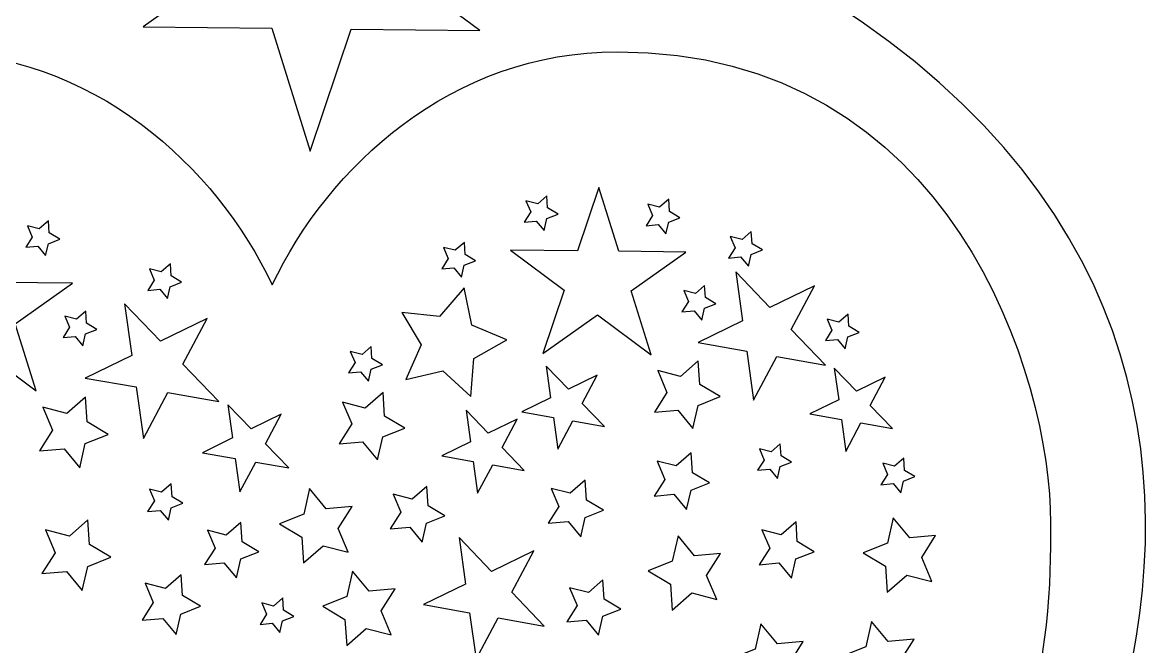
# Model space of a CAD drawing. Header units: centimetres. Extents: x -13 to 13, y -7.4 to 7.4.
# Drawn here: x -1.23 to 4.43, y -2.94 to 0.21 of the extents above; entities that cross this region are included whole.
import ezdxf

# ---------------------------------------------------------------- set-up
doc = ezdxf.new("R2010")
doc.units = ezdxf.units.CM
doc.header["$MEASUREMENT"] = 0
doc.layers.add('Camada 1', color=7, linetype='Continuous')

msp = doc.modelspace()

# ---------------------------------------------------------------- linework, layer by layer
at = {"layer": 'Camada 1'}
for points, knots in [([(10.3189, 7.37636), (11.33262, 1.99823), (9.88138, -1.78468), (5.56233, -3.65669), (5.56233, -3.65669), (5.56233, -3.65669), (5.62803, -3.3662), (5.62803, -3.3662), (5.62803, -3.3662), (9.36741, -0.9496), (9.81522, 1.53529), (9.54757, 4.79069), (9.54757, 4.79069), (9.88695, 0.66383), (5.83766, -2.12118), (5.55829, -1.45805), (5.55829, -1.45805), (5.53334, -1.39905), (5.49815, -1.32666), (5.4546, -1.2445), (5.4546, -1.2445), (7.82016, -0.05454), (8.8804, 2.36156), (7.73592, 6.20162), (7.73592, 6.20162), (8.43262, 3.06787), (7.45649, 1.0143), (4.96235, -0.15756), (4.96235, -0.15756), (4.96235, -0.15756), (4.85133, -0.23678), (4.85133, -0.23678), (4.85133, -0.23678), (4.81775, -0.18413), (4.78402, -0.13081), (4.74931, -0.0775), (4.74931, -0.0775), (6.75464, 0.83534), (7.56871, 2.87115), (6.62454, 6.03903), (6.62454, 6.03903), (7.20226, 3.4423), (6.24375, 1.7436), (4.19754, 0.75903), (4.19754, 0.75903), (4.17473, 0.79247), (4.15272, 0.82555), (4.13055, 0.85846), (4.13055, 0.85846), (5.43656, 1.50497), (5.97189, 3.05027), (5.35554, 5.11852), (5.35554, 5.11852), (5.73749, 3.40156), (5.2025, 2.276), (3.83551, 1.63422), (3.83551, 1.63422), (3.83551, 1.63422), (3.75074, 1.57342), (3.75074, 1.57342), (3.75074, 1.57342), (3.71896, 1.56038), (3.69224, 1.5467), (3.66729, 1.53315), (3.66729, 1.53315), (3.53185, 1.72714), (3.41985, 1.88444), (3.34714, 1.98289), (3.34714, 1.98289), (3.19442, 1.51034), (2.18197, 0.67834), (2.34643, 0.59586), (2.34643, 0.59586), (6.19506, -1.34179), (3.65524, -5.03461), (3.01135, -5.45484), (3.01135, -5.45484), (4.14318, -5.30957), (12.9805, -5.23016), (10.3189, 7.37636)], [0, 0, 0, 0, 0.047619, 0.047619, 0.047619, 0.047619, 0.0952381, 0.0952381, 0.0952381, 0.0952381, 0.1428571, 0.1428571, 0.1428571, 0.1428571, 0.1904762, 0.1904762, 0.1904762, 0.1904762, 0.2380952, 0.2380952, 0.2380952, 0.2380952, 0.2857143, 0.2857143, 0.2857143, 0.2857143, 0.3333333, 0.3333333, 0.3333333, 0.3333333, 0.3809524, 0.3809524, 0.3809524, 0.3809524, 0.4285714, 0.4285714, 0.4285714, 0.4285714, 0.4761905, 0.4761905, 0.4761905, 0.4761905, 0.5238095, 0.5238095, 0.5238095, 0.5238095, 0.5714286, 0.5714286, 0.5714286, 0.5714286, 0.6190476, 0.6190476, 0.6190476, 0.6190476, 0.6666667, 0.6666667, 0.6666667, 0.6666667, 0.7142857, 0.7142857, 0.7142857, 0.7142857, 0.7619048, 0.7619048, 0.7619048, 0.7619048, 0.8095238, 0.8095238, 0.8095238, 0.8095238, 0.8571429, 0.8571429, 0.8571429, 0.8571429, 0.9047619, 0.9047619, 0.9047619, 0.9047619, 1, 1, 1, 1]), ([(-0.28867, 1.18027), (-0.28867, 1.18027), (0.23163, 0.79313), (0.23163, 0.79313), (0.23163, 0.79313), (0.23163, 0.79313), (0.76011, 1.16804), (0.76011, 1.16804), (0.76011, 1.16804), (0.76011, 1.16804), (0.55294, 0.55381), (0.55294, 0.55381), (0.55294, 0.55381), (0.55294, 0.55381), (1.07327, 0.16765), (1.07327, 0.16765), (1.07327, 0.16765), (1.07327, 0.16765), (0.42515, 0.17451), (0.42515, 0.17451), (0.42515, 0.17451), (0.42515, 0.17451), (0.21795, -0.43988), (0.21795, -0.43988), (0.21795, -0.43988), (0.21795, -0.43988), (0.0243, 0.1789), (0.0243, 0.1789), (0.0243, 0.1789), (0.0243, 0.1789), (-0.62417, 0.18625), (-0.62417, 0.18625), (-0.62417, 0.18625), (-0.62417, 0.18625), (-0.09534, 0.56101), (-0.09534, 0.56101), (-0.09534, 0.56101), (-0.09534, 0.56101), (-0.28867, 1.18027), (-0.28867, 1.18027)], [0, 0, 0, 0, 0.0909091, 0.0909091, 0.0909091, 0.0909091, 0.1818182, 0.1818182, 0.1818182, 0.1818182, 0.2727273, 0.2727273, 0.2727273, 0.2727273, 0.3636364, 0.3636364, 0.3636364, 0.3636364, 0.4545455, 0.4545455, 0.4545455, 0.4545455, 0.5454545, 0.5454545, 0.5454545, 0.5454545, 0.6363636, 0.6363636, 0.6363636, 0.6363636, 0.7272727, 0.7272727, 0.7272727, 0.7272727, 0.8181818, 0.8181818, 0.8181818, 0.8181818, 1, 1, 1, 1]), ([(0.02658, -7.37636), (0.02658, -7.37636), (1.49544, -6.76882), (2.71035, -5.27485), (2.71035, -5.27485), (3.92492, -3.78154), (3.95066, -2.93551), (3.95066, -2.31202), (3.95066, -2.31202), (3.95066, -1.58828), (3.45756, 0.05989), (1.76684, 0.05989), (1.76684, 0.05989), (0.92898, 0.05989), (0.30793, -0.52058), (0.02723, -1.1146), (0.02723, -1.1146), (0.02723, -1.1146), (0.0266, -1.1146), (0.0266, -1.1146), (0.0266, -1.1146), (-0.25444, -0.52061), (-0.8755, 0.05989), (-1.71269, 0.05989), (-1.71269, 0.05989), (-3.40388, 0.05989), (-3.89717, -1.58828), (-3.89717, -2.31202), (-3.89717, -2.31202), (-3.89717, -2.93551), (-3.87127, -3.78154), (-2.65667, -5.27485), (-2.65667, -5.27485), (-1.44162, -6.76882), (0.02658, -7.37636), (0.02658, -7.37636), (0.02658, -7.37636), (0.02658, -7.37636), (0.02658, -7.37636), (0.02658, -7.37636)], [0, 0, 0, 0, 0.0909091, 0.0909091, 0.0909091, 0.0909091, 0.1818182, 0.1818182, 0.1818182, 0.1818182, 0.2727273, 0.2727273, 0.2727273, 0.2727273, 0.3636364, 0.3636364, 0.3636364, 0.3636364, 0.4545455, 0.4545455, 0.4545455, 0.4545455, 0.5454545, 0.5454545, 0.5454545, 0.5454545, 0.6363636, 0.6363636, 0.6363636, 0.6363636, 0.7272727, 0.7272727, 0.7272727, 0.7272727, 0.8181818, 0.8181818, 0.8181818, 0.8181818, 1, 1, 1, 1])]:
    msp.add_open_spline(points, degree=3, knots=knots, dxfattribs=at)
at = {"layer": 'Camada 1', "color": 7}
for points in [[(1.93753, -1.46649), (1.93753, -1.46649), (1.66662, -1.26485), (1.66662, -1.26485), (1.66662, -1.26485), (1.66662, -1.26485), (1.39127, -1.46014), (1.39127, -1.46014), (1.39127, -1.46014), (1.39127, -1.46014), (1.49917, -1.14031), (1.49917, -1.14031), (1.49917, -1.14031), (1.49917, -1.14031), (1.22826, -0.93947), (1.22826, -0.93947), (1.22826, -0.93947), (1.22826, -0.93947), (1.56603, -0.94307), (1.56603, -0.94307), (1.56603, -0.94307), (1.56603, -0.94307), (1.67393, -0.62308), (1.67393, -0.62308), (1.67393, -0.62308), (1.67393, -0.62308), (1.77436, -0.94503), (1.77436, -0.94503), (1.77436, -0.94503), (1.77436, -0.94503), (2.11194, -0.94894), (2.11194, -0.94894), (2.11194, -0.94894), (2.11194, -0.94894), (1.83646, -1.14407), (1.83646, -1.14407), (1.83646, -1.14407), (1.83646, -1.14407), (1.93753, -1.46649), (1.93753, -1.46649)], [(1.39715, -0.83991), (1.39715, -0.83991), (1.35801, -0.79276), (1.35801, -0.79276), (1.35801, -0.79276), (1.35801, -0.79276), (1.29674, -0.79784), (1.29674, -0.79784), (1.29674, -0.79784), (1.29674, -0.79784), (1.32965, -0.74616), (1.32965, -0.74616), (1.32965, -0.74616), (1.32965, -0.74616), (1.30605, -0.69023), (1.30605, -0.69023), (1.30605, -0.69023), (1.30605, -0.69023), (1.36503, -0.70542), (1.36503, -0.70542), (1.36503, -0.70542), (1.36503, -0.70542), (1.41117, -0.66496), (1.41117, -0.66496), (1.41117, -0.66496), (1.41117, -0.66496), (1.41524, -0.72611), (1.41524, -0.72611), (1.41524, -0.72611), (1.41524, -0.72611), (1.4679, -0.75725), (1.4679, -0.75725), (1.4679, -0.75725), (1.4679, -0.75725), (1.41085, -0.78006), (1.41085, -0.78006), (1.41085, -0.78006), (1.41085, -0.78006), (1.39715, -0.83991), (1.39715, -0.83991)], [(2.01153, -0.85782), (2.01153, -0.85782), (1.97256, -0.81054), (1.97256, -0.81054), (1.97256, -0.81054), (1.97256, -0.81054), (1.91176, -0.81625), (1.91176, -0.81625), (1.91176, -0.81625), (1.91176, -0.81625), (1.9442, -0.76458), (1.9442, -0.76458), (1.9442, -0.76458), (1.9442, -0.76458), (1.92039, -0.70801), (1.92039, -0.70801), (1.92039, -0.70801), (1.92039, -0.70801), (1.97976, -0.7232), (1.97976, -0.7232), (1.97976, -0.7232), (1.97976, -0.7232), (2.02588, -0.68259), (2.02588, -0.68259), (2.02588, -0.68259), (2.02588, -0.68259), (2.02961, -0.74405), (2.02961, -0.74405), (2.02961, -0.74405), (2.02961, -0.74405), (2.08213, -0.77582), (2.08213, -0.77582), (2.08213, -0.77582), (2.08213, -0.77582), (2.02537, -0.79784), (2.02537, -0.79784), (2.02537, -0.79784), (2.02537, -0.79784), (2.01153, -0.85782), (2.01153, -0.85782)], [(-1.16354, -1.64741), (-1.16354, -1.64741), (-1.44702, -1.43636), (-1.44702, -1.43636), (-1.44702, -1.43636), (-1.44702, -1.43636), (-1.73504, -1.64091), (-1.73504, -1.64091), (-1.73504, -1.64091), (-1.73504, -1.64091), (-1.62225, -1.3061), (-1.62225, -1.3061), (-1.62225, -1.3061), (-1.62225, -1.3061), (-1.90589, -1.09515), (-1.90589, -1.09515), (-1.90589, -1.09515), (-1.90589, -1.09515), (-1.55248, -1.09938), (-1.55248, -1.09938), (-1.55248, -1.09938), (-1.55248, -1.09938), (-1.43966, -0.76458), (-1.43966, -0.76458), (-1.43966, -0.76458), (-1.43966, -0.76458), (-1.33388, -1.10169), (-1.33388, -1.10169), (-1.33388, -1.10169), (-1.33388, -1.10169), (-0.9808, -1.10526), (-0.9808, -1.10526), (-0.9808, -1.10526), (-0.9808, -1.10526), (-1.26885, -1.30999), (-1.26885, -1.30999), (-1.26885, -1.30999), (-1.26885, -1.30999), (-1.16354, -1.64741), (-1.16354, -1.64741)], [(-1.11544, -0.96606), (-1.11544, -0.96606), (-1.15458, -0.91928), (-1.15458, -0.91928), (-1.15458, -0.91928), (-1.15458, -0.91928), (-1.21538, -0.92465), (-1.21538, -0.92465), (-1.21538, -0.92465), (-1.21538, -0.92465), (-1.18278, -0.87298), (-1.18278, -0.87298), (-1.18278, -0.87298), (-1.18278, -0.87298), (-1.20675, -0.81625), (-1.20675, -0.81625), (-1.20675, -0.81625), (-1.20675, -0.81625), (-1.14741, -0.83173), (-1.14741, -0.83173), (-1.14741, -0.83173), (-1.14741, -0.83173), (-1.1011, -0.79133), (-1.1011, -0.79133), (-1.1011, -0.79133), (-1.1011, -0.79133), (-1.09753, -0.85242), (-1.09753, -0.85242), (-1.09753, -0.85242), (-1.09753, -0.85242), (-1.04472, -0.88422), (-1.04472, -0.88422), (-1.04472, -0.88422), (-1.04472, -0.88422), (-1.10145, -0.90656), (-1.10145, -0.90656), (-1.10145, -0.90656), (-1.10145, -0.90656), (-1.11544, -0.96606), (-1.11544, -0.96606)], [(2.42738, -1.02035), (2.42738, -1.02035), (2.38806, -0.97323), (2.38806, -0.97323), (2.38806, -0.97323), (2.38806, -0.97323), (2.32726, -0.97879), (2.32726, -0.97879), (2.32726, -0.97879), (2.32726, -0.97879), (2.36018, -0.92711), (2.36018, -0.92711), (2.36018, -0.92711), (2.36018, -0.92711), (2.33607, -0.87086), (2.33607, -0.87086), (2.33607, -0.87086), (2.33607, -0.87086), (2.39539, -0.88568), (2.39539, -0.88568), (2.39539, -0.88568), (2.39539, -0.88568), (2.44122, -0.84575), (2.44122, -0.84575), (2.44122, -0.84575), (2.44122, -0.84575), (2.44545, -0.90656), (2.44545, -0.90656), (2.44545, -0.90656), (2.44545, -0.90656), (2.49779, -0.93817), (2.49779, -0.93817), (2.49779, -0.93817), (2.49779, -0.93817), (2.44106, -0.96085), (2.44106, -0.96085), (2.44106, -0.96085), (2.44106, -0.96085), (2.42738, -1.02035), (2.42738, -1.02035)], [(0.98164, -1.07509), (0.98164, -1.07509), (0.94238, -1.0275), (0.94238, -1.0275), (0.94238, -1.0275), (0.94238, -1.0275), (0.88108, -1.03273), (0.88108, -1.03273), (0.88108, -1.03273), (0.88108, -1.03273), (0.91383, -0.98138), (0.91383, -0.98138), (0.91383, -0.98138), (0.91383, -0.98138), (0.89005, -0.92529), (0.89005, -0.92529), (0.89005, -0.92529), (0.89005, -0.92529), (0.94952, -0.93997), (0.94952, -0.93997), (0.94952, -0.93997), (0.94952, -0.93997), (0.99548, -0.90005), (0.99548, -0.90005), (0.99548, -0.90005), (0.99548, -0.90005), (0.99924, -0.96101), (0.99924, -0.96101), (0.99924, -0.96101), (0.99924, -0.96101), (1.05189, -0.99262), (1.05189, -0.99262), (1.05189, -0.99262), (1.05189, -0.99262), (0.99485, -1.01495), (0.99485, -1.01495), (0.99485, -1.01495), (0.99485, -1.01495), (0.98164, -1.07509), (0.98164, -1.07509)], [(-0.50074, -1.18318), (-0.50074, -1.18318), (-0.53987, -1.13624), (-0.53987, -1.13624), (-0.53987, -1.13624), (-0.53987, -1.13624), (-0.60101, -1.1418), (-0.60101, -1.1418), (-0.60101, -1.1418), (-0.60101, -1.1418), (-0.56807, -1.08978), (-0.56807, -1.08978), (-0.56807, -1.08978), (-0.56807, -1.08978), (-0.59186, -1.03337), (-0.59186, -1.03337), (-0.59186, -1.03337), (-0.59186, -1.03337), (-0.5327, -1.04853), (-0.5327, -1.04853), (-0.5327, -1.04853), (-0.5327, -1.04853), (-0.48656, -1.00829), (-0.48656, -1.00829), (-0.48656, -1.00829), (-0.48656, -1.00829), (-0.48267, -1.06925), (-0.48267, -1.06925), (-0.48267, -1.06925), (-0.48267, -1.06925), (-0.43017, -1.10071), (-0.43017, -1.10071), (-0.43017, -1.10071), (-0.43017, -1.10071), (-0.4874, -1.12367), (-0.4874, -1.12367), (-0.4874, -1.12367), (-0.4874, -1.12367), (-0.50074, -1.18318), (-0.50074, -1.18318)], [(2.45344, -1.69536), (2.45344, -1.69536), (2.4192, -1.44824), (2.4192, -1.44824), (2.4192, -1.44824), (2.4192, -1.44824), (2.17404, -1.40487), (2.17404, -1.40487), (2.17404, -1.40487), (2.17404, -1.40487), (2.39801, -1.296), (2.39801, -1.296), (2.39801, -1.296), (2.39801, -1.296), (2.36314, -1.04887), (2.36314, -1.04887), (2.36314, -1.04887), (2.36314, -1.04887), (2.5361, -1.22834), (2.5361, -1.22834), (2.5361, -1.22834), (2.5361, -1.22834), (2.76038, -1.11962), (2.76038, -1.11962), (2.76038, -1.11962), (2.76038, -1.11962), (2.6432, -1.33936), (2.6432, -1.33936), (2.6432, -1.33936), (2.6432, -1.33936), (2.81629, -1.51864), (2.81629, -1.51864), (2.81629, -1.51864), (2.81629, -1.51864), (2.57078, -1.47499), (2.57078, -1.47499), (2.57078, -1.47499), (2.57078, -1.47499), (2.45344, -1.69536), (2.45344, -1.69536)], [(0.69965, -1.59085), (0.69965, -1.59085), (0.77836, -1.41662), (0.77836, -1.41662), (0.77836, -1.41662), (0.77836, -1.41662), (0.67975, -1.25279), (0.67975, -1.25279), (0.67975, -1.25279), (0.67975, -1.25279), (0.86951, -1.27348), (0.86951, -1.27348), (0.86951, -1.27348), (0.86951, -1.27348), (0.99485, -1.12939), (0.99485, -1.12939), (0.99485, -1.12939), (0.99485, -1.12939), (1.03382, -1.31634), (1.03382, -1.31634), (1.03382, -1.31634), (1.03382, -1.31634), (1.20969, -1.39069), (1.20969, -1.39069), (1.20969, -1.39069), (1.20969, -1.39069), (1.04377, -1.48573), (1.04377, -1.48573), (1.04377, -1.48573), (1.04377, -1.48573), (1.02728, -1.67628), (1.02728, -1.67628), (1.02728, -1.67628), (1.02728, -1.67628), (0.88597, -1.54735), (0.88597, -1.54735), (0.88597, -1.54735), (0.88597, -1.54735), (0.69965, -1.59085), (0.69965, -1.59085)], [(2.19248, -1.29142), (2.19248, -1.29142), (2.15317, -1.24448), (2.15317, -1.24448), (2.15317, -1.24448), (2.15317, -1.24448), (2.09223, -1.25004), (2.09223, -1.25004), (2.09223, -1.25004), (2.09223, -1.25004), (2.12499, -1.19818), (2.12499, -1.19818), (2.12499, -1.19818), (2.12499, -1.19818), (2.10118, -1.1418), (2.10118, -1.1418), (2.10118, -1.1418), (2.10118, -1.1418), (2.16065, -1.15693), (2.16065, -1.15693), (2.16065, -1.15693), (2.16065, -1.15693), (2.20666, -1.11682), (2.20666, -1.11682), (2.20666, -1.11682), (2.20666, -1.11682), (2.21021, -1.17796), (2.21021, -1.17796), (2.21021, -1.17796), (2.21021, -1.17796), (2.26289, -1.20942), (2.26289, -1.20942), (2.26289, -1.20942), (2.26289, -1.20942), (2.20598, -1.23191), (2.20598, -1.23191), (2.20598, -1.23191), (2.20598, -1.23191), (2.19248, -1.29142), (2.19248, -1.29142)], [(-0.92751, -1.42101), (-0.92751, -1.42101), (-0.96662, -1.37373), (-0.96662, -1.37373), (-0.96662, -1.37373), (-0.96662, -1.37373), (-1.02744, -1.37976), (-1.02744, -1.37976), (-1.02744, -1.37976), (-1.02744, -1.37976), (-0.99482, -1.32777), (-0.99482, -1.32777), (-0.99482, -1.32777), (-0.99482, -1.32777), (-1.01879, -1.27136), (-1.01879, -1.27136), (-1.01879, -1.27136), (-1.01879, -1.27136), (-0.95945, -1.28668), (-0.95945, -1.28668), (-0.95945, -1.28668), (-0.95945, -1.28668), (-0.91317, -1.24644), (-0.91317, -1.24644), (-0.91317, -1.24644), (-0.91317, -1.24644), (-0.90941, -1.3074), (-0.90941, -1.3074), (-0.90941, -1.3074), (-0.90941, -1.3074), (-0.85692, -1.3387), (-0.85692, -1.3387), (-0.85692, -1.3387), (-0.85692, -1.3387), (-0.9138, -1.36135), (-0.9138, -1.36135), (-0.9138, -1.36135), (-0.9138, -1.36135), (-0.92751, -1.42101), (-0.92751, -1.42101)], [(-0.623, -1.88723), (-0.623, -1.88723), (-0.65888, -1.62834), (-0.65888, -1.62834), (-0.65888, -1.62834), (-0.65888, -1.62834), (-0.91576, -1.58336), (-0.91576, -1.58336), (-0.91576, -1.58336), (-0.91576, -1.58336), (-0.68137, -1.46911), (-0.68137, -1.46911), (-0.68137, -1.46911), (-0.68137, -1.46911), (-0.71772, -1.21024), (-0.71772, -1.21024), (-0.71772, -1.21024), (-0.71772, -1.21024), (-0.53661, -1.39818), (-0.53661, -1.39818), (-0.53661, -1.39818), (-0.53661, -1.39818), (-0.30172, -1.28375), (-0.30172, -1.28375), (-0.30172, -1.28375), (-0.30172, -1.28375), (-0.42446, -1.51409), (-0.42446, -1.51409), (-0.42446, -1.51409), (-0.42446, -1.51409), (-0.24287, -1.70218), (-0.24287, -1.70218), (-0.24287, -1.70218), (-0.24287, -1.70218), (-0.50026, -1.65638), (-0.50026, -1.65638), (-0.50026, -1.65638), (-0.50026, -1.65638), (-0.623, -1.88723), (-0.623, -1.88723)], [(2.91559, -1.43636), (2.91559, -1.43636), (2.87627, -1.38873), (2.87627, -1.38873), (2.87627, -1.38873), (2.87627, -1.38873), (2.81534, -1.39476), (2.81534, -1.39476), (2.81534, -1.39476), (2.81534, -1.39476), (2.84791, -1.34261), (2.84791, -1.34261), (2.84791, -1.34261), (2.84791, -1.34261), (2.82412, -1.28668), (2.82412, -1.28668), (2.82412, -1.28668), (2.82412, -1.28668), (2.88347, -1.30168), (2.88347, -1.30168), (2.88347, -1.30168), (2.88347, -1.30168), (2.92974, -1.26126), (2.92974, -1.26126), (2.92974, -1.26126), (2.92974, -1.26126), (2.93348, -1.32272), (2.93348, -1.32272), (2.93348, -1.32272), (2.93348, -1.32272), (2.986, -1.35383), (2.986, -1.35383), (2.986, -1.35383), (2.986, -1.35383), (2.92895, -1.37635), (2.92895, -1.37635), (2.92895, -1.37635), (2.92895, -1.37635), (2.91559, -1.43636), (2.91559, -1.43636)], [(0.51151, -1.59884), (0.51151, -1.59884), (0.4724, -1.5519), (0.4724, -1.5519), (0.4724, -1.5519), (0.4724, -1.5519), (0.41144, -1.55711), (0.41144, -1.55711), (0.41144, -1.55711), (0.41144, -1.55711), (0.44406, -1.50544), (0.44406, -1.50544), (0.44406, -1.50544), (0.44406, -1.50544), (0.42025, -1.44906), (0.42025, -1.44906), (0.42025, -1.44906), (0.42025, -1.44906), (0.47973, -1.46419), (0.47973, -1.46419), (0.47973, -1.46419), (0.47973, -1.46419), (0.52556, -1.42429), (0.52556, -1.42429), (0.52556, -1.42429), (0.52556, -1.42429), (0.52929, -1.48507), (0.52929, -1.48507), (0.52929, -1.48507), (0.52929, -1.48507), (0.58194, -1.51671), (0.58194, -1.51671), (0.58194, -1.51671), (0.58194, -1.51671), (0.52521, -1.53888), (0.52521, -1.53888), (0.52521, -1.53888), (0.52521, -1.53888), (0.51151, -1.59884), (0.51151, -1.59884)], [(1.4666, -1.94166), (1.4666, -1.94166), (1.44408, -1.78143), (1.44408, -1.78143), (1.44408, -1.78143), (1.44408, -1.78143), (1.28502, -1.75338), (1.28502, -1.75338), (1.28502, -1.75338), (1.28502, -1.75338), (1.43009, -1.68279), (1.43009, -1.68279), (1.43009, -1.68279), (1.43009, -1.68279), (1.4076, -1.52306), (1.4076, -1.52306), (1.4076, -1.52306), (1.4076, -1.52306), (1.52007, -1.63913), (1.52007, -1.63913), (1.52007, -1.63913), (1.52007, -1.63913), (1.66514, -1.56838), (1.66514, -1.56838), (1.66514, -1.56838), (1.66514, -1.56838), (1.58884, -1.71086), (1.58884, -1.71086), (1.58884, -1.71086), (1.58884, -1.71086), (1.7015, -1.82707), (1.7015, -1.82707), (1.7015, -1.82707), (1.7015, -1.82707), (1.54238, -1.79886), (1.54238, -1.79886), (1.54238, -1.79886), (1.54238, -1.79886), (1.4666, -1.94166), (1.4666, -1.94166)], [(2.147, -1.83683), (2.147, -1.83683), (2.07167, -1.74507), (2.07167, -1.74507), (2.07167, -1.74507), (2.07167, -1.74507), (1.95317, -1.75566), (1.95317, -1.75566), (1.95317, -1.75566), (1.95317, -1.75566), (2.01675, -1.65559), (2.01675, -1.65559), (2.01675, -1.65559), (2.01675, -1.65559), (1.97013, -1.54571), (1.97013, -1.54571), (1.97013, -1.54571), (1.97013, -1.54571), (2.08538, -1.57553), (2.08538, -1.57553), (2.08538, -1.57553), (2.08538, -1.57553), (2.1747, -1.49745), (2.1747, -1.49745), (2.1747, -1.49745), (2.1747, -1.49745), (2.18253, -1.61598), (2.18253, -1.61598), (2.18253, -1.61598), (2.18253, -1.61598), (2.28406, -1.67678), (2.28406, -1.67678), (2.28406, -1.67678), (2.28406, -1.67678), (2.17404, -1.72094), (2.17404, -1.72094), (2.17404, -1.72094), (2.17404, -1.72094), (2.147, -1.83683), (2.147, -1.83683)], [(2.91866, -1.95256), (2.91866, -1.95256), (2.89649, -1.79235), (2.89649, -1.79235), (2.89649, -1.79235), (2.89649, -1.79235), (2.73739, -1.76431), (2.73739, -1.76431), (2.73739, -1.76431), (2.73739, -1.76431), (2.88249, -1.69356), (2.88249, -1.69356), (2.88249, -1.69356), (2.88249, -1.69356), (2.86016, -1.53364), (2.86016, -1.53364), (2.86016, -1.53364), (2.86016, -1.53364), (2.97213, -1.64988), (2.97213, -1.64988), (2.97213, -1.64988), (2.97213, -1.64988), (3.1172, -1.57897), (3.1172, -1.57897), (3.1172, -1.57897), (3.1172, -1.57897), (3.04127, -1.7216), (3.04127, -1.7216), (3.04127, -1.7216), (3.04127, -1.7216), (3.1534, -1.83781), (3.1534, -1.83781), (3.1534, -1.83781), (3.1534, -1.83781), (2.99462, -1.80979), (2.99462, -1.80979), (2.99462, -1.80979), (2.99462, -1.80979), (2.91866, -1.95256), (2.91866, -1.95256)], [(-0.94349, -2.03508), (-0.94349, -2.03508), (-1.02287, -1.93936), (-1.02287, -1.93936), (-1.02287, -1.93936), (-1.02287, -1.93936), (-1.1469, -1.95015), (-1.1469, -1.95015), (-1.1469, -1.95015), (-1.1469, -1.95015), (-1.08041, -1.84516), (-1.08041, -1.84516), (-1.08041, -1.84516), (-1.08041, -1.84516), (-1.12915, -1.73057), (-1.12915, -1.73057), (-1.12915, -1.73057), (-1.12915, -1.73057), (-1.00853, -1.76169), (-1.00853, -1.76169), (-1.00853, -1.76169), (-1.00853, -1.76169), (-0.91478, -1.67988), (-0.91478, -1.67988), (-0.91478, -1.67988), (-0.91478, -1.67988), (-0.90695, -1.80392), (-0.90695, -1.80392), (-0.90695, -1.80392), (-0.90695, -1.80392), (-0.80019, -1.86816), (-0.80019, -1.86816), (-0.80019, -1.86816), (-0.80019, -1.86816), (-0.91576, -1.9138), (-0.91576, -1.9138), (-0.91576, -1.9138), (-0.91576, -1.9138), (-0.94349, -2.03508), (-0.94349, -2.03508)], [(0.55815, -1.99611), (0.55815, -1.99611), (0.48235, -1.90467), (0.48235, -1.90467), (0.48235, -1.90467), (0.48235, -1.90467), (0.364, -1.91494), (0.364, -1.91494), (0.364, -1.91494), (0.364, -1.91494), (0.42774, -1.81466), (0.42774, -1.81466), (0.42774, -1.81466), (0.42774, -1.81466), (0.38112, -1.70546), (0.38112, -1.70546), (0.38112, -1.70546), (0.38112, -1.70546), (0.49603, -1.73446), (0.49603, -1.73446), (0.49603, -1.73446), (0.49603, -1.73446), (0.58554, -1.65638), (0.58554, -1.65638), (0.58554, -1.65638), (0.58554, -1.65638), (0.59302, -1.77539), (0.59302, -1.77539), (0.59302, -1.77539), (0.59302, -1.77539), (0.69492, -1.8362), (0.69492, -1.8362), (0.69492, -1.8362), (0.69492, -1.8362), (0.58472, -1.8802), (0.58472, -1.8802), (0.58472, -1.8802), (0.58472, -1.8802), (0.55815, -1.99611), (0.55815, -1.99611)], [(-0.13611, -2.15602), (-0.13611, -2.15602), (-0.15942, -1.98891), (-0.15942, -1.98891), (-0.15942, -1.98891), (-0.15942, -1.98891), (-0.3255, -1.95941), (-0.3255, -1.95941), (-0.3255, -1.95941), (-0.3255, -1.95941), (-0.17376, -1.88525), (-0.17376, -1.88525), (-0.17376, -1.88525), (-0.17376, -1.88525), (-0.19739, -1.71785), (-0.19739, -1.71785), (-0.19739, -1.71785), (-0.19739, -1.71785), (-0.07986, -1.83945), (-0.07986, -1.83945), (-0.07986, -1.83945), (-0.07986, -1.83945), (0.07206, -1.76579), (0.07206, -1.76579), (0.07206, -1.76579), (0.07206, -1.76579), (-0.0075, -1.91443), (-0.0075, -1.91443), (-0.0075, -1.91443), (-0.0075, -1.91443), (0.11005, -2.03635), (0.11005, -2.03635), (0.11005, -2.03635), (0.11005, -2.03635), (-0.05655, -2.00685), (-0.05655, -2.00685), (-0.05655, -2.00685), (-0.05655, -2.00685), (-0.13611, -2.15602), (-0.13611, -2.15602)], [(1.06218, -2.16288), (1.06218, -2.16288), (1.04017, -2.00312), (1.04017, -2.00312), (1.04017, -2.00312), (1.04017, -2.00312), (0.88108, -1.97507), (0.88108, -1.97507), (0.88108, -1.97507), (0.88108, -1.97507), (1.02615, -1.90467), (1.02615, -1.90467), (1.02615, -1.90467), (1.02615, -1.90467), (1.00366, -1.74457), (1.00366, -1.74457), (1.00366, -1.74457), (1.00366, -1.74457), (1.11579, -1.86064), (1.11579, -1.86064), (1.11579, -1.86064), (1.11579, -1.86064), (1.26073, -1.79024), (1.26073, -1.79024), (1.26073, -1.79024), (1.26073, -1.79024), (1.18524, -1.93269), (1.18524, -1.93269), (1.18524, -1.93269), (1.18524, -1.93269), (1.29708, -2.04876), (1.29708, -2.04876), (1.29708, -2.04876), (1.29708, -2.04876), (1.13812, -2.0204), (1.13812, -2.0204), (1.13812, -2.0204), (1.13812, -2.0204), (1.06218, -2.16288), (1.06218, -2.16288)], [(2.57375, -2.08951), (2.57375, -2.08951), (2.53462, -2.04223), (2.53462, -2.04223), (2.53462, -2.04223), (2.53462, -2.04223), (2.47366, -2.04778), (2.47366, -2.04778), (2.47366, -2.04778), (2.47366, -2.04778), (2.5066, -1.99627), (2.5066, -1.99627), (2.5066, -1.99627), (2.5066, -1.99627), (2.48247, -1.94004), (2.48247, -1.94004), (2.48247, -1.94004), (2.48247, -1.94004), (2.54179, -1.95454), (2.54179, -1.95454), (2.54179, -1.95454), (2.54179, -1.95454), (2.58793, -1.91443), (2.58793, -1.91443), (2.58793, -1.91443), (2.58793, -1.91443), (2.592, -1.97571), (2.592, -1.97571), (2.592, -1.97571), (2.592, -1.97571), (2.6445, -2.0072), (2.6445, -2.0072), (2.6445, -2.0072), (2.6445, -2.0072), (2.58743, -2.02968), (2.58743, -2.02968), (2.58743, -2.02968), (2.58743, -2.02968), (2.57375, -2.08951), (2.57375, -2.08951)], [(2.11586, -2.24617), (2.11586, -2.24617), (2.05196, -2.16907), (2.05196, -2.16907), (2.05196, -2.16907), (2.05196, -2.16907), (1.95266, -2.17785), (1.95266, -2.17785), (1.95266, -2.17785), (1.95266, -2.17785), (2.00598, -2.09374), (2.00598, -2.09374), (2.00598, -2.09374), (2.00598, -2.09374), (1.96719, -2.00164), (1.96719, -2.00164), (1.96719, -2.00164), (1.96719, -2.00164), (2.06368, -2.02627), (2.06368, -2.02627), (2.06368, -2.02627), (2.06368, -2.02627), (2.13867, -1.96089), (2.13867, -1.96089), (2.13867, -1.96089), (2.13867, -1.96089), (2.14504, -2.0608), (2.14504, -2.0608), (2.14504, -2.0608), (2.14504, -2.0608), (2.23077, -2.112), (2.23077, -2.112), (2.23077, -2.112), (2.23077, -2.112), (2.13803, -2.14854), (2.13803, -2.14854), (2.13803, -2.14854), (2.13803, -2.14854), (2.11586, -2.24617), (2.11586, -2.24617)], [(3.19594, -2.16203), (3.19594, -2.16203), (3.15665, -2.11477), (3.15665, -2.11477), (3.15665, -2.11477), (3.15665, -2.11477), (3.09569, -2.12049), (3.09569, -2.12049), (3.09569, -2.12049), (3.09569, -2.12049), (3.12861, -2.06863), (3.12861, -2.06863), (3.12861, -2.06863), (3.12861, -2.06863), (3.10448, -2.01222), (3.10448, -2.01222), (3.10448, -2.01222), (3.10448, -2.01222), (3.16382, -2.02773), (3.16382, -2.02773), (3.16382, -2.02773), (3.16382, -2.02773), (3.2101, -1.98698), (3.2101, -1.98698), (3.2101, -1.98698), (3.2101, -1.98698), (3.2142, -2.04858), (3.2142, -2.04858), (3.2142, -2.04858), (3.2142, -2.04858), (3.26669, -2.07956), (3.26669, -2.07956), (3.26669, -2.07956), (3.26669, -2.07956), (3.20965, -2.10237), (3.20965, -2.10237), (3.20965, -2.10237), (3.20965, -2.10237), (3.19594, -2.16203), (3.19594, -2.16203)], [(-0.49701, -2.29996), (-0.49701, -2.29996), (-0.53791, -2.25072), (-0.53791, -2.25072), (-0.53791, -2.25072), (-0.53791, -2.25072), (-0.60181, -2.25609), (-0.60181, -2.25609), (-0.60181, -2.25609), (-0.60181, -2.25609), (-0.56741, -2.20214), (-0.56741, -2.20214), (-0.56741, -2.20214), (-0.56741, -2.20214), (-0.59268, -2.14346), (-0.59268, -2.14346), (-0.59268, -2.14346), (-0.59268, -2.14346), (-0.53074, -2.15893), (-0.53074, -2.15893), (-0.53074, -2.15893), (-0.53074, -2.15893), (-0.48216, -2.11689), (-0.48216, -2.11689), (-0.48216, -2.11689), (-0.48216, -2.11689), (-0.47793, -2.18095), (-0.47793, -2.18095), (-0.47793, -2.18095), (-0.47793, -2.18095), (-0.42316, -2.2137), (-0.42316, -2.2137), (-0.42316, -2.2137), (-0.42316, -2.2137), (-0.48267, -2.23752), (-0.48267, -2.23752), (-0.48267, -2.23752), (-0.48267, -2.23752), (-0.49701, -2.29996), (-0.49701, -2.29996)], [(0.21501, -2.14036), (0.21501, -2.14036), (0.29881, -2.24143), (0.29881, -2.24143), (0.29881, -2.24143), (0.29881, -2.24143), (0.42922, -2.23003), (0.42922, -2.23003), (0.42922, -2.23003), (0.42922, -2.23003), (0.35913, -2.3407), (0.35913, -2.3407), (0.35913, -2.3407), (0.35913, -2.3407), (0.4103, -2.46117), (0.4103, -2.46117), (0.4103, -2.46117), (0.4103, -2.46117), (0.2833, -2.42889), (0.2833, -2.42889), (0.2833, -2.42889), (0.2833, -2.42889), (0.18517, -2.51477), (0.18517, -2.51477), (0.18517, -2.51477), (0.18517, -2.51477), (0.1762, -2.38407), (0.1762, -2.38407), (0.1762, -2.38407), (0.1762, -2.38407), (0.06375, -2.31692), (0.06375, -2.31692), (0.06375, -2.31692), (0.06375, -2.31692), (0.18586, -2.26834), (0.18586, -2.26834), (0.18586, -2.26834), (0.18586, -2.26834), (0.21501, -2.14036), (0.21501, -2.14036)], [(0.78294, -2.40965), (0.78294, -2.40965), (0.72018, -2.33401), (0.72018, -2.33401), (0.72018, -2.33401), (0.72018, -2.33401), (0.62205, -2.34282), (0.62205, -2.34282), (0.62205, -2.34282), (0.62205, -2.34282), (0.67486, -2.25969), (0.67486, -2.25969), (0.67486, -2.25969), (0.67486, -2.25969), (0.63639, -2.16907), (0.63639, -2.16907), (0.63639, -2.16907), (0.63639, -2.16907), (0.73143, -2.19351), (0.73143, -2.19351), (0.73143, -2.19351), (0.73143, -2.19351), (0.80562, -2.12896), (0.80562, -2.12896), (0.80562, -2.12896), (0.80562, -2.12896), (0.81213, -2.22725), (0.81213, -2.22725), (0.81213, -2.22725), (0.81213, -2.22725), (0.8964, -2.27747), (0.8964, -2.27747), (0.8964, -2.27747), (0.8964, -2.27747), (0.80493, -2.31364), (0.80493, -2.31364), (0.80493, -2.31364), (0.80493, -2.31364), (0.78294, -2.40965), (0.78294, -2.40965)], [(1.58182, -2.38293), (1.58182, -2.38293), (1.51827, -2.30647), (1.51827, -2.30647), (1.51827, -2.30647), (1.51827, -2.30647), (1.41852, -2.31512), (1.41852, -2.31512), (1.41852, -2.31512), (1.41852, -2.31512), (1.47197, -2.23085), (1.47197, -2.23085), (1.47197, -2.23085), (1.47197, -2.23085), (1.43286, -2.13922), (1.43286, -2.13922), (1.43286, -2.13922), (1.43286, -2.13922), (1.52952, -2.16351), (1.52952, -2.16351), (1.52952, -2.16351), (1.52952, -2.16351), (1.60484, -2.09832), (1.60484, -2.09832), (1.60484, -2.09832), (1.60484, -2.09832), (1.61119, -2.19775), (1.61119, -2.19775), (1.61119, -2.19775), (1.61119, -2.19775), (1.69692, -2.24908), (1.69692, -2.24908), (1.69692, -2.24908), (1.69692, -2.24908), (1.60416, -2.28559), (1.60416, -2.28559), (1.60416, -2.28559), (1.60416, -2.28559), (1.58182, -2.38293), (1.58182, -2.38293)], [(-0.93076, -2.65302), (-0.93076, -2.65302), (-1.01014, -2.55734), (-1.01014, -2.55734), (-1.01014, -2.55734), (-1.01014, -2.55734), (-1.13404, -2.56859), (-1.13404, -2.56859), (-1.13404, -2.56859), (-1.13404, -2.56859), (-1.06753, -2.46363), (-1.06753, -2.46363), (-1.06753, -2.46363), (-1.06753, -2.46363), (-1.1161, -2.34869), (-1.1161, -2.34869), (-1.1161, -2.34869), (-1.1161, -2.34869), (-0.99596, -2.37999), (-0.99596, -2.37999), (-0.99596, -2.37999), (-0.99596, -2.37999), (-0.90224, -2.29832), (-0.90224, -2.29832), (-0.90224, -2.29832), (-0.90224, -2.29832), (-0.89409, -2.42188), (-0.89409, -2.42188), (-0.89409, -2.42188), (-0.89409, -2.42188), (-0.78765, -2.48596), (-0.78765, -2.48596), (-0.78765, -2.48596), (-0.78765, -2.48596), (-0.90306, -2.53208), (-0.90306, -2.53208), (-0.90306, -2.53208), (-0.90306, -2.53208), (-0.93076, -2.65302), (-0.93076, -2.65302)], [(-0.15403, -2.58912), (-0.15403, -2.58912), (-0.21647, -2.51398), (-0.21647, -2.51398), (-0.21647, -2.51398), (-0.21647, -2.51398), (-0.31394, -2.52279), (-0.31394, -2.52279), (-0.31394, -2.52279), (-0.31394, -2.52279), (-0.26145, -2.44064), (-0.26145, -2.44064), (-0.26145, -2.44064), (-0.26145, -2.44064), (-0.2996, -2.34999), (-0.2996, -2.34999), (-0.2996, -2.34999), (-0.2996, -2.34999), (-0.20507, -2.37462), (-0.20507, -2.37462), (-0.20507, -2.37462), (-0.20507, -2.37462), (-0.13138, -2.31022), (-0.13138, -2.31022), (-0.13138, -2.31022), (-0.13138, -2.31022), (-0.12519, -2.40772), (-0.12519, -2.40772), (-0.12519, -2.40772), (-0.12519, -2.40772), (-0.04155, -2.45823), (-0.04155, -2.45823), (-0.04155, -2.45823), (-0.04155, -2.45823), (-0.13236, -2.49392), (-0.13236, -2.49392), (-0.13236, -2.49392), (-0.13236, -2.49392), (-0.15403, -2.58912), (-0.15403, -2.58912)], [(2.6445, -2.59158), (2.6445, -2.59158), (2.58092, -2.51477), (2.58092, -2.51477), (2.58092, -2.51477), (2.58092, -2.51477), (2.48117, -2.52374), (2.48117, -2.52374), (2.48117, -2.52374), (2.48117, -2.52374), (2.53462, -2.43979), (2.53462, -2.43979), (2.53462, -2.43979), (2.53462, -2.43979), (2.49551, -2.34756), (2.49551, -2.34756), (2.49551, -2.34756), (2.49551, -2.34756), (2.59216, -2.37235), (2.59216, -2.37235), (2.59216, -2.37235), (2.59216, -2.37235), (2.66749, -2.30678), (2.66749, -2.30678), (2.66749, -2.30678), (2.66749, -2.30678), (2.67384, -2.40656), (2.67384, -2.40656), (2.67384, -2.40656), (2.67384, -2.40656), (2.75922, -2.45823), (2.75922, -2.45823), (2.75922, -2.45823), (2.75922, -2.45823), (2.66664, -2.49427), (2.66664, -2.49427), (2.66664, -2.49427), (2.66664, -2.49427), (2.6445, -2.59158), (2.6445, -2.59158)], [(3.15715, -2.28691), (3.15715, -2.28691), (3.24079, -2.38814), (3.24079, -2.38814), (3.24079, -2.38814), (3.24079, -2.38814), (3.37118, -2.37639), (3.37118, -2.37639), (3.37118, -2.37639), (3.37118, -2.37639), (3.30125, -2.48723), (3.30125, -2.48723), (3.30125, -2.48723), (3.30125, -2.48723), (3.35228, -2.60769), (3.35228, -2.60769), (3.35228, -2.60769), (3.35228, -2.60769), (3.22547, -2.5756), (3.22547, -2.5756), (3.22547, -2.5756), (3.22547, -2.5756), (3.12715, -2.66132), (3.12715, -2.66132), (3.12715, -2.66132), (3.12715, -2.66132), (3.11837, -2.53078), (3.11837, -2.53078), (3.11837, -2.53078), (3.11837, -2.53078), (3.00637, -2.46363), (3.00637, -2.46363), (3.00637, -2.46363), (3.00637, -2.46363), (3.12797, -2.41521), (3.12797, -2.41521), (3.12797, -2.41521), (3.12797, -2.41521), (3.15715, -2.28691), (3.15715, -2.28691)], [(2.07265, -2.37772), (2.07265, -2.37772), (2.15613, -2.47844), (2.15613, -2.47844), (2.15613, -2.47844), (2.15613, -2.47844), (2.28686, -2.46736), (2.28686, -2.46736), (2.28686, -2.46736), (2.28686, -2.46736), (2.21677, -2.57753), (2.21677, -2.57753), (2.21677, -2.57753), (2.21677, -2.57753), (2.26794, -2.69818), (2.26794, -2.69818), (2.26794, -2.69818), (2.26794, -2.69818), (2.14129, -2.66572), (2.14129, -2.66572), (2.14129, -2.66572), (2.14129, -2.66572), (2.04252, -2.75197), (2.04252, -2.75197), (2.04252, -2.75197), (2.04252, -2.75197), (2.03384, -2.62158), (2.03384, -2.62158), (2.03384, -2.62158), (2.03384, -2.62158), (1.92171, -2.55425), (1.92171, -2.55425), (1.92171, -2.55425), (1.92171, -2.55425), (2.04331, -2.50567), (2.04331, -2.50567), (2.04331, -2.50567), (2.04331, -2.50567), (2.07265, -2.37772), (2.07265, -2.37772)], [(1.05401, -2.99973), (1.05401, -2.99973), (1.0216, -2.76568), (1.0216, -2.76568), (1.0216, -2.76568), (1.0216, -2.76568), (0.78882, -2.72459), (0.78882, -2.72459), (0.78882, -2.72459), (0.78882, -2.72459), (1.00136, -2.62158), (1.00136, -2.62158), (1.00136, -2.62158), (1.00136, -2.62158), (0.96879, -2.38682), (0.96879, -2.38682), (0.96879, -2.38682), (0.96879, -2.38682), (1.13275, -2.55734), (1.13275, -2.55734), (1.13275, -2.55734), (1.13275, -2.55734), (1.34516, -2.45349), (1.34516, -2.45349), (1.34516, -2.45349), (1.34516, -2.45349), (1.23414, -2.66233), (1.23414, -2.66233), (1.23414, -2.66233), (1.23414, -2.66233), (1.39828, -2.83232), (1.39828, -2.83232), (1.39828, -2.83232), (1.39828, -2.83232), (1.1655, -2.79126), (1.1655, -2.79126), (1.1655, -2.79126), (1.1655, -2.79126), (1.05401, -2.99973), (1.05401, -2.99973)], [(-0.4569, -2.8749), (-0.4569, -2.8749), (-0.52405, -2.7937), (-0.52405, -2.7937), (-0.52405, -2.7937), (-0.52405, -2.7937), (-0.62903, -2.80282), (-0.62903, -2.80282), (-0.62903, -2.80282), (-0.62903, -2.80282), (-0.57313, -2.71416), (-0.57313, -2.71416), (-0.57313, -2.71416), (-0.57313, -2.71416), (-0.61403, -2.61717), (-0.61403, -2.61717), (-0.61403, -2.61717), (-0.61403, -2.61717), (-0.51201, -2.64341), (-0.51201, -2.64341), (-0.51201, -2.64341), (-0.51201, -2.64341), (-0.43292, -2.57414), (-0.43292, -2.57414), (-0.43292, -2.57414), (-0.43292, -2.57414), (-0.42575, -2.67926), (-0.42575, -2.67926), (-0.42575, -2.67926), (-0.42575, -2.67926), (-0.33564, -2.73305), (-0.33564, -2.73305), (-0.33564, -2.73305), (-0.33564, -2.73305), (-0.43374, -2.77219), (-0.43374, -2.77219), (-0.43374, -2.77219), (-0.43374, -2.77219), (-0.4569, -2.8749), (-0.4569, -2.8749)], [(0.43184, -2.55655), (0.43184, -2.55655), (0.51561, -2.65744), (0.51561, -2.65744), (0.51561, -2.65744), (0.51561, -2.65744), (0.64634, -2.64585), (0.64634, -2.64585), (0.64634, -2.64585), (0.64634, -2.64585), (0.57591, -2.75652), (0.57591, -2.75652), (0.57591, -2.75652), (0.57591, -2.75652), (0.6271, -2.87701), (0.6271, -2.87701), (0.6271, -2.87701), (0.6271, -2.87701), (0.50029, -2.84439), (0.50029, -2.84439), (0.50029, -2.84439), (0.50029, -2.84439), (0.40199, -2.93062), (0.40199, -2.93062), (0.40199, -2.93062), (0.40199, -2.93062), (0.39318, -2.80007), (0.39318, -2.80007), (0.39318, -2.80007), (0.39318, -2.80007), (0.28119, -2.73242), (0.28119, -2.73242), (0.28119, -2.73242), (0.28119, -2.73242), (0.40263, -2.68434), (0.40263, -2.68434), (0.40263, -2.68434), (0.40263, -2.68434), (0.43184, -2.55655), (0.43184, -2.55655)], [(1.67149, -2.87831), (1.67149, -2.87831), (1.60889, -2.80333), (1.60889, -2.80333), (1.60889, -2.80333), (1.60889, -2.80333), (1.51174, -2.81195), (1.51174, -2.81195), (1.51174, -2.81195), (1.51174, -2.81195), (1.56357, -2.7298), (1.56357, -2.7298), (1.56357, -2.7298), (1.56357, -2.7298), (1.52592, -2.6395), (1.52592, -2.6395), (1.52592, -2.6395), (1.52592, -2.6395), (1.62032, -2.66347), (1.62032, -2.66347), (1.62032, -2.66347), (1.62032, -2.66347), (1.69417, -2.5997), (1.69417, -2.5997), (1.69417, -2.5997), (1.69417, -2.5997), (1.70017, -2.69704), (1.70017, -2.69704), (1.70017, -2.69704), (1.70017, -2.69704), (1.78431, -2.74708), (1.78431, -2.74708), (1.78431, -2.74708), (1.78431, -2.74708), (1.69316, -2.78311), (1.69316, -2.78311), (1.69316, -2.78311), (1.69316, -2.78311), (1.67149, -2.87831), (1.67149, -2.87831)], [(0.06537, -2.86574), (0.06537, -2.86574), (0.0261, -2.8188), (0.0261, -2.8188), (0.0261, -2.8188), (0.0261, -2.8188), (-0.0347, -2.82468), (-0.0347, -2.82468), (-0.0347, -2.82468), (-0.0347, -2.82468), (-0.00194, -2.77253), (-0.00194, -2.77253), (-0.00194, -2.77253), (-0.00194, -2.77253), (-0.02592, -2.71628), (-0.02592, -2.71628), (-0.02592, -2.71628), (-0.02592, -2.71628), (0.03359, -2.7316), (0.03359, -2.7316), (0.03359, -2.7316), (0.03359, -2.7316), (0.07971, -2.69117), (0.07971, -2.69117), (0.07971, -2.69117), (0.07971, -2.69117), (0.08349, -2.75213), (0.08349, -2.75213), (0.08349, -2.75213), (0.08349, -2.75213), (0.1358, -2.78362), (0.1358, -2.78362), (0.1358, -2.78362), (0.1358, -2.78362), (0.07923, -2.80658), (0.07923, -2.80658), (0.07923, -2.80658), (0.07923, -2.80658), (0.06537, -2.86574), (0.06537, -2.86574)], [(2.48964, -2.82076), (2.48964, -2.82076), (2.5734, -2.92149), (2.5734, -2.92149), (2.5734, -2.92149), (2.5734, -2.92149), (2.704, -2.91043), (2.704, -2.91043), (2.704, -2.91043), (2.704, -2.91043), (2.63389, -3.02063), (2.63389, -3.02063), (2.63389, -3.02063), (2.63389, -3.02063), (2.68508, -3.14138), (2.68508, -3.14138), (2.68508, -3.14138), (2.68508, -3.14138), (2.55808, -3.10945), (2.55808, -3.10945), (2.55808, -3.10945), (2.55808, -3.10945), (2.45963, -3.19517), (2.45963, -3.19517), (2.45963, -3.19517), (2.45963, -3.19517), (2.45082, -3.06397), (2.45082, -3.06397), (2.45082, -3.06397), (2.45082, -3.06397), (2.33901, -2.99713), (2.33901, -2.99713), (2.33901, -2.99713), (2.33901, -2.99713), (2.46061, -2.94872), (2.46061, -2.94872), (2.46061, -2.94872), (2.46061, -2.94872), (2.48964, -2.82076), (2.48964, -2.82076)], [(3.04809, -2.80968), (3.04809, -2.80968), (3.13173, -2.91075), (3.13173, -2.91075), (3.13173, -2.91075), (3.13173, -2.91075), (3.26211, -2.89884), (3.26211, -2.89884), (3.26211, -2.89884), (3.26211, -2.89884), (3.19171, -3.00936), (3.19171, -3.00936), (3.19171, -3.00936), (3.19171, -3.00936), (3.2432, -3.12998), (3.2432, -3.12998), (3.2432, -3.12998), (3.2432, -3.12998), (3.11625, -3.09786), (3.11625, -3.09786), (3.11625, -3.09786), (3.11625, -3.09786), (3.01777, -3.18345), (3.01777, -3.18345), (3.01777, -3.18345), (3.01777, -3.18345), (3.00915, -3.05256), (3.00915, -3.05256), (3.00915, -3.05256), (3.00915, -3.05256), (2.89699, -2.98573), (2.89699, -2.98573), (2.89699, -2.98573), (2.89699, -2.98573), (3.01875, -2.93697), (3.01875, -2.93697), (3.01875, -2.93697), (3.01875, -2.93697), (3.04809, -2.80968), (3.04809, -2.80968)]]:
    msp.add_open_spline(points, degree=3, knots=[0, 0, 0, 0, 0.0909091, 0.0909091, 0.0909091, 0.0909091, 0.1818182, 0.1818182, 0.1818182, 0.1818182, 0.2727273, 0.2727273, 0.2727273, 0.2727273, 0.3636364, 0.3636364, 0.3636364, 0.3636364, 0.4545455, 0.4545455, 0.4545455, 0.4545455, 0.5454545, 0.5454545, 0.5454545, 0.5454545, 0.6363636, 0.6363636, 0.6363636, 0.6363636, 0.7272727, 0.7272727, 0.7272727, 0.7272727, 0.8181818, 0.8181818, 0.8181818, 0.8181818, 1, 1, 1, 1], dxfattribs=at)

doc.saveas('drawing.dxf')
